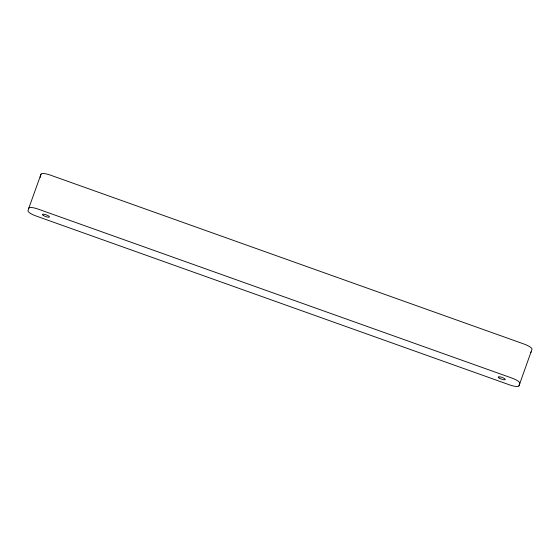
<?xml version="1.0" encoding="UTF-8"?>
<svg xmlns="http://www.w3.org/2000/svg" width="560" height="560" viewBox="0 0 560 560"><rect width="100%" height="100%" fill="white"/><g stroke="black" fill="none" stroke-linecap="round" stroke-linejoin="round"><path stroke-width="0.84" d="M28.805 208.152L28 210.735A9.31 2.247 19.8 0 0 36.099 216.006L509.544 384.86A9.31 2.247 19.8 0 0 518.973 385.84L532 349.265A9.31 2.247 19.8 0 0 523.901 343.994L50.456 175.14A9.31 2.247 19.8 0 0 41.027 174.16L28.805 208.152A9.31 2.247 19.8 0 1 38.241 209.132L511.686 377.986A9.31 2.247 19.8 0 1 519.778 383.257L518.973 385.84M41.027 174.16L40.222 176.743A9.31 2.247 19.8 0 0 40.348 177.401M531.195 351.848A9.31 2.247 19.8 0 1 530.726 352.296M499.072 377.986A3.724 0.903 19.8 0 0 505.057 379.694A3.724 0.903 19.8 0 0 501.095 377.104A3.724 0.903 19.8 0 0 499.072 377.986M43.267 215.418A3.724 0.903 19.8 0 0 49.252 217.126A3.724 0.903 19.8 0 0 45.283 214.543A3.724 0.903 19.8 0 0 43.267 215.418"/></g></svg>
